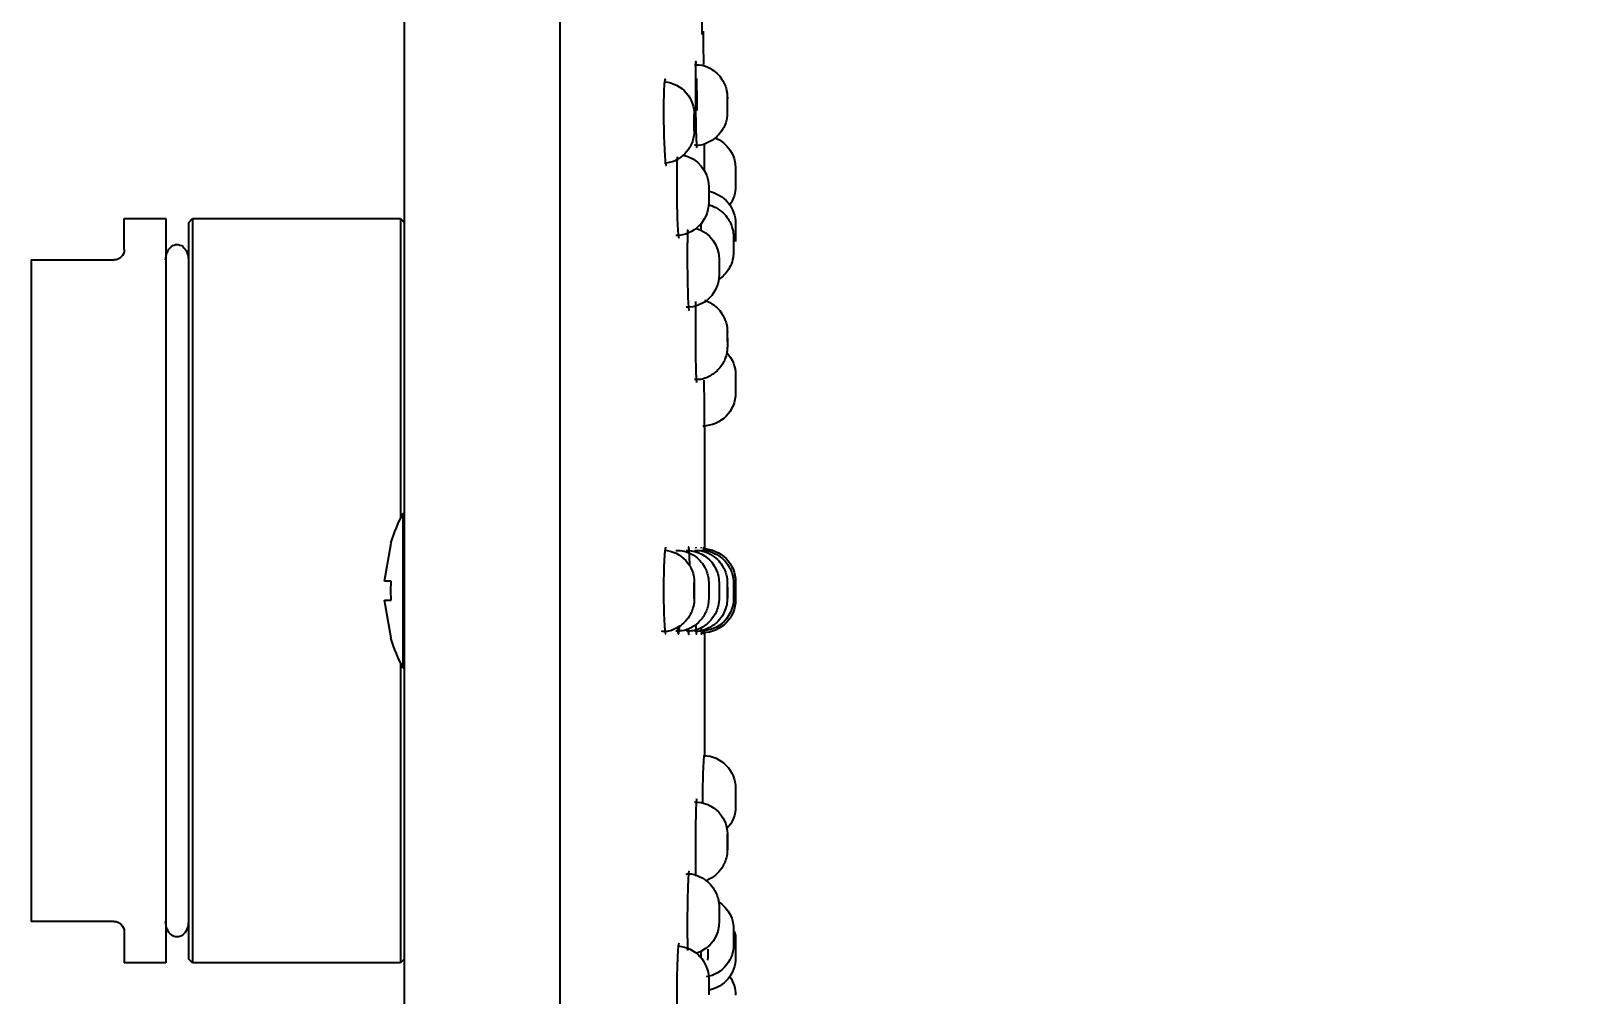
# Model space of a CAD drawing. Header units: centimetres. Extents: x -1797 to 2001, y -8788 to 1856.
# Drawn here: x -197.47 to -189.98, y -7591.07 to -7586.44 of the extents above; entities that cross this region are included whole.
import ezdxf

# ---------------------------------------------------------------- set-up
doc = ezdxf.new("R2010")
doc.units = ezdxf.units.CM
doc.header["$LTSCALE"] = 100
doc.header["$MEASUREMENT"] = 0
doc.header["$PDMODE"] = 35
doc.layers.add('DIM', color=1, linetype='Continuous')
doc.layers.add('ID_Furniture-Fixed_02', color=145, linetype='Continuous')
doc.styles.add('ROMANS', font='romans')
doc.dimstyles.new('AS-17-100', dxfattribs={"dimtxt": 10, "dimasz": 5, "dimexe": 10, "dimexo": 10, "dimgap": 6, "dimtad": 1, "dimtoh": 1, "dimdec": 0, "dimdsep": 46, "dimtxsty": 'ROMANS', "dimblk1": 'ARCHTICK', "dimblk2": 'ARCHTICK', "dimsah": 1, "dimcen": 25, "dimdle": 10, "dimclrd": 1, "dimclre": 1, "dimclrt": 2, "dimadec": 0, "dimazin": 0, "dimtfac": 1, "dimtdec": 0, "dimtofl": 0, "dimtmove": 2, "dimatfit": 3, "dimldrblk": 'ARCHTICK', "dimfxl": 1, "dimtolj": 1, "dimtzin": 0, "dimarcsym": 0})

# ---------------------------------------------------------------- blocks, each defined once
blk = doc.blocks.new('SHOWE')
at = {"layer": 'ID_Furniture-Fixed_02'}
for p, q in [((3682.0883, -5440.6867), (3685.2676, -5440.6867)), ((3682.0883, -5440.6867), (3682.0883, -5441.0841)), ((3685.2676, -5441.0841), (3685.2676, -5440.6867)), ((3682.0386, -5441.1338), (3681.8896, -5441.1338)), ((3681.8896, -5441.1338), (3681.8896, -5441.3325)), ((3685.3172, -5441.1338), (3685.4663, -5441.1338)), ((3685.4663, -5441.3325), (3685.4663, -5441.1338)), ((3681.8896, -5441.3325), (3685.4663, -5441.3325)), ((3681.9095, -5441.4418), (3681.8896, -5441.4617)), ((3681.8896, -5441.4617), (3685.4663, -5441.4617)), ((3681.8896, -5441.4617), (3681.8896, -5442.4605)), ((3681.9095, -5441.4418), (3685.4464, -5441.4418)), ((3685.4663, -5441.4617), (3685.4464, -5441.4418)), ((3685.4663, -5442.4605), (3685.4663, -5441.4617)), ((3683.6322, -5442.3836), (3683.4494, -5442.4159)), ((3683.6322, -5442.4159), (3683.6322, -5442.3836)), ((3683.6779, -5442.4145), (3683.6322, -5442.4159)), ((3683.7236, -5442.4159), (3683.6779, -5442.4145)), ((3683.7236, -5442.3836), (3683.7236, -5442.4159)), ((3683.9065, -5442.4159), (3683.7236, -5442.3836)), ((3694.08, -5442.4803), (3673.2759, -5442.4803)), ((3681.8896, -5442.4605), (3683.3315, -5442.4605)), ((3681.8896, -5442.4605), (3681.9095, -5442.4803)), ((3683.6779, -5442.4737), (3683.3054, -5442.4737)), ((3683.3054, -5442.4737), (3683.3054, -5442.4803)), ((3684.0505, -5442.4737), (3683.6779, -5442.4737)), ((3684.0244, -5442.4605), (3685.4663, -5442.4605)), ((3684.0505, -5442.4803), (3684.0505, -5442.4737)), ((3685.4464, -5442.4803), (3685.4663, -5442.4605)), ((3673.2759, -5443.2255), (3694.08, -5443.2255)), ((3681.7359, -5443.9408), (3681.8142, -5443.9408)), ((3682.8846, -5443.9209), (3683.481, -5443.9209)), ((3683.6603, -5443.9408), (3683.7125, -5443.9408)), ((3683.6613, -5443.9408), (3683.717, -5443.9408)), ((3683.8762, -5443.9209), (3684.4759, -5443.9209)), ((3685.5416, -5443.9408), (3685.62, -5443.9408)), ((3681.3097, -5444.0302), (3681.3633, -5444.0302)), ((3681.9741, -5444.06), (3682.0536, -5444.06)), ((3682.0826, -5443.9905), (3682.1621, -5443.9905)), ((3682.4297, -5444.0302), (3682.4312, -5444.0302)), ((3682.4355, -5444.0302), (3682.4798, -5444.0302)), ((3682.4631, -5444.0303), (3682.5061, -5444.0303)), ((3683.6382, -5443.9905), (3683.7177, -5443.9905)), ((3683.6382, -5444.0302), (3683.7177, -5444.0302)), ((3683.6382, -5444.06), (3683.7177, -5444.06)), ((3683.6615, -5444.0303), (3683.7126, -5444.0303)), ((3683.6617, -5443.9905), (3683.7127, -5443.9905)), ((3683.6625, -5444.0601), (3683.7125, -5444.0601)), ((3684.8467, -5444.0302), (3684.9262, -5444.0302)), ((3684.8629, -5444.0303), (3684.9173, -5444.0303)), ((3685.1938, -5443.9905), (3685.2733, -5443.9905)), ((3685.2097, -5443.9905), (3685.2644, -5443.9905)), ((3685.3125, -5444.0601), (3685.3673, -5444.0601)), ((3681.648, -5444.07), (3681.7338, -5444.07)), ((3681.9142, -5444.07), (3682, -5444.07)), ((3682.6415, -5444.07), (3682.7273, -5444.07)), ((3683.635, -5444.07), (3683.7209, -5444.07)), ((3684.6285, -5444.07), (3684.7144, -5444.07)), ((3685.3558, -5444.07), (3685.4417, -5444.07))]:
    blk.add_line(p, q, dxfattribs=at)
for centre, radius, start, end in [((3682.0386, -5441.0841), 0.0497, 270, 0), ((3685.3172, -5441.0841), 0.0497, 180, 270), ((3683.6779, -5443.1758), 0.7948, 106.73573, 117.95319), ((3683.6779, -5443.1758), 0.7948, 62.04681, 73.27195), ((3681.3888, -5443.7136), 0.1578, 185.53725, 272.09251), ((3683.6382, -5443.7148), 0.1565, 184.15001, 270.91459), ((3681.7381, -5443.7819), 0.159, 191.90526, 269.21205), ((3681.8122, -5443.7818), 0.159, 270.7524, 359.5), ((3682.1608, -5443.8357), 0.1548, 269.46168, 1.06373), ((3683.6393, -5443.8361), 0.1544, 178.78111, 270.69081), ((3685.5437, -5443.7818), 0.159, 184.73154, 269.2476), ((3682.4361, -5294.894), 149.027, 269.443527, 269.505159), ((3682.0839, -5443.8354), 0.1551, 196.31841, 271.48667), ((3682.7273, -5443.911), 0.159, 270, 359.5), ((3683.635, -5443.911), 0.159, 180.5, 270), ((3683.716, -5443.9056), 0.1546, 268.70049, 1.13647), ((3683.7209, -5443.911), 0.159, 270, 359.5), ((3684.68, -5447.2958), 3.3832, 89.65355, 93.56205), ((3684.8492, -5443.8745), 0.1564, 179.32954, 275.01208), ((3685.2721, -5443.8356), 0.1551, 267.1515, 343.75584), ((3681.648, -5443.911), 0.159, 202.00283, 270), ((3681.9142, -5443.911), 0.159, 190.80692, 270), ((3683.678, -5447.2605), 3.348, 93.48254, 93.573), ((3683.678, -5447.2605), 3.348, 86.42682, 86.70033), ((3684.6285, -5443.911), 0.159, 181.82673, 270), ((3685.3043, -5443.9053), 0.155, 212.51109, 273.01105), ((3685.3786, -5443.9028), 0.1577, 265.90807, 350.64157), ((3685.3939, -5442.708), 1.2289, 270.33855, 272.80502), ((3685.4417, -5443.911), 0.159, 270, 349.19308), ((3681.3598, -5431.0563), 12.9739, 269.93899, 270.09271), ((3681.7338, -5443.911), 0.159, 270, 304.56512), ((3682.1307, -5415.3297), 28.6608, 269.97008, 270.05728), ((3682.6415, -5443.911), 0.159, 227.297, 270), ((3684.7144, -5443.911), 0.159, 270, 312.29331), ((3685.622, -5443.911), 0.159, 235.43488, 270), ((3685.3558, -5443.911), 0.159, 255.18179, 270)]:
    blk.add_arc(centre, radius, start, end, dxfattribs=at)
for centre, major_axis, ratio, start_param, end_param in [((3682.0883, -5441.3871), (0.0745, 0), 0.733333, 1.570796, 4.712389), ((3685.2676, -5441.3871), (-0.0745, 0), 0.733333, 1.570796, 4.712389), ((3683.6779, -5443.8713), (-0.0398, 0), 0.000177, 0.211646, 6.283185)]:
    blk.add_ellipse(centre, major_axis=major_axis, ratio=ratio, start_param=start_param, end_param=end_param, dxfattribs=at)
blk.add_ellipse((3681.4282, -5443.8713), major_axis=(0.0398, 0), ratio=0.000171, dxfattribs=at)
for points, knots in [([(3681.226, -5443.7344), (3681.219, -5443.733), (3681.2167, -5443.731), (3681.2283, -5443.7285), (3681.2405, -5443.7275), (3681.2466, -5443.727)], [0.8749193, 0.8749193, 0.8749193, 0.8749193, 0.9372939, 0.9687809, 1, 1, 1, 1]), ([(3681.2466, -5443.727), (3681.2542, -5443.7265), (3681.269, -5443.7256), (3681.2991, -5443.7246), (3681.3341, -5443.724), (3681.3855, -5443.7238), (3681.4554, -5443.7244), (3681.5348, -5443.7268), (3681.5974, -5443.7302), (3681.6241, -5443.7332), (3681.6321, -5443.7349), (3681.6346, -5443.7355), (3681.636, -5443.7361), (3681.6364, -5443.7365), (3681.6365, -5443.7366)], [0, 0, 0, 0, 0.0319815, 0.0627738, 0.0935888, 0.1256275, 0.1879663, 0.2503039, 0.312673, 0.3750749, 0.3829363, 0.3907883, 0.4064706, 0.4095279, 0.4095279, 0.4095279, 0.4095279]), ([(3681.4418, -5443.8713), (3681.4467, -5443.8713), (3681.4546, -5443.8713), (3681.4648, -5443.8713), (3681.4649, -5443.8713), (3681.4685, -5443.8712), (3681.471, -5443.8712), (3681.4783, -5443.8709), (3681.4949, -5443.8693), (3681.5243, -5443.8621), (3681.5617, -5443.8426), (3681.5972, -5443.8075), (3681.6192, -5443.7659), (3681.6224, -5443.7393), (3681.6231, -5443.7288)], [0, 0, 0, 0, 0.0504538, 0.1008884, 0.1527523, 0.1560156, 0.1606696, 0.1795067, 0.2307355, 0.3333953, 0.4890729, 0.6587176, 0.8449096, 0.9508175, 0.9508175, 0.9508175, 0.9508175]), ([(3683.4693, -5443.7338), (3683.4708, -5443.7326), (3683.4795, -5443.7308), (3683.5026, -5443.7285), (3683.5208, -5443.7275), (3683.5299, -5443.727)], [0.8845476, 0.8845476, 0.8845476, 0.8845476, 0.9372939, 0.9687809, 1, 1, 1, 1]), ([(3683.5299, -5443.727), (3683.5402, -5443.7265), (3683.5605, -5443.7256), (3683.5969, -5443.7246), (3683.6362, -5443.724), (3683.6908, -5443.7238), (3683.7596, -5443.7244), (3683.8294, -5443.7268), (3683.8756, -5443.7302), (3683.8869, -5443.733), (3683.8869, -5443.7344)], [0, 0, 0, 0, 0.0319815, 0.0627738, 0.0935888, 0.1256275, 0.1879663, 0.2503039, 0.312673, 0.3750749, 0.3750749, 0.3750749, 0.3750749]), ([(3683.682, -5443.8713), (3683.6873, -5443.8713), (3683.6963, -5443.8713), (3683.7083, -5443.8713), (3683.7144, -5443.8713), (3683.7165, -5443.8713), (3683.7171, -5443.8713), (3683.718, -5443.8712), (3683.7194, -5443.8712), (3683.7255, -5443.8711), (3683.7376, -5443.8702), (3683.7589, -5443.8662), (3683.787, -5443.8562), (3683.8245, -5443.8328), (3683.8578, -5443.7919), (3683.8757, -5443.7457), (3683.8738, -5443.7214), (3683.8731, -5443.7138)], [0, 0, 0, 0, 0.048679, 0.097203, 0.145762, 0.170859, 0.180631, 0.183451, 0.186712, 0.196188, 0.242647, 0.309027, 0.410755, 0.53779, 0.743446, 0.930945, 1, 1, 1, 1]), ([(3681.5929, -5443.7895), (3681.6004, -5443.7891), (3681.615, -5443.7883), (3681.6448, -5443.7875), (3681.6795, -5443.787), (3681.7308, -5443.7868), (3681.8008, -5443.7872), (3681.8801, -5443.7892), (3681.9433, -5443.792), (3681.9705, -5443.7944), (3681.9788, -5443.7958), (3681.9814, -5443.7964), (3681.983, -5443.7969), (3681.9835, -5443.7973), (3681.9836, -5443.7973)], [0, 0, 0, 0, 0.0319616, 0.0627503, 0.0935661, 0.1255954, 0.1880308, 0.2504807, 0.3128343, 0.3752206, 0.3830803, 0.3909305, 0.4066091, 0.4122742, 0.4122742, 0.4122742, 0.4122742]), ([(3681.941, -5443.8397), (3681.9486, -5443.8394), (3681.9634, -5443.8388), (3681.9934, -5443.8382), (3682.0283, -5443.8378), (3682.0797, -5443.8377), (3682.1497, -5443.8381), (3682.2288, -5443.8396), (3682.2916, -5443.8418), (3682.3182, -5443.8437), (3682.3262, -5443.8448), (3682.3288, -5443.8452), (3682.3302, -5443.8456), (3682.3307, -5443.8459), (3682.3307, -5443.846)], [0, 0, 0, 0, 0.0319875, 0.0627928, 0.0935959, 0.1255649, 0.1880565, 0.250576, 0.3129169, 0.3752328, 0.3830813, 0.3909294, 0.4066265, 0.4120967, 0.4120967, 0.4120967, 0.4120967]), ([(3683.4842, -5443.7831), (3683.4842, -5443.7975), (3683.4848, -5443.8257), (3683.5043, -5443.867), (3683.5315, -5443.8993), (3683.5601, -5443.92), (3683.5865, -5443.932), (3683.6083, -5443.9379), (3683.6244, -5443.9401), (3683.634, -5443.9407), (3683.6388, -5443.9408), (3683.6402, -5443.9408), (3683.6404, -5443.9408), (3683.6406, -5443.9408), (3683.6407, -5443.9408), (3683.6412, -5443.9408), (3683.6431, -5443.9408), (3683.6501, -5443.9408), (3683.6573, -5443.9408), (3683.6616, -5443.9408)], [0, 0, 0, 0, 0.136583, 0.311311, 0.454455, 0.575507, 0.675929, 0.754936, 0.811003, 0.843871, 0.857432, 0.858897, 0.859867, 0.861026, 0.863077, 0.868491, 0.906055, 0.952572, 1, 1, 1, 1]), ([(3683.6616, -5443.9408), (3683.6617, -5443.9408), (3683.6653, -5443.9408), (3683.6757, -5443.9408), (3683.6895, -5443.9408), (3683.7022, -5443.9408), (3683.7112, -5443.9408), (3683.7147, -5443.9408), (3683.715, -5443.9408), (3683.7155, -5443.9408), (3683.7158, -5443.9408), (3683.7169, -5443.9408), (3683.7258, -5443.9407), (3683.7422, -5443.939), (3683.7748, -5443.9309), (3683.8129, -5443.9107), (3683.849, -5443.8722), (3683.871, -5443.8272), (3683.8717, -5443.7976), (3683.8717, -5443.7832)], [0, 0, 0, 0, 0.001105, 0.044751, 0.088405, 0.131996, 0.175465, 0.219082, 0.229266, 0.230934, 0.231968, 0.233641, 0.241785, 0.314186, 0.387424, 0.555273, 0.707428, 0.878029, 1, 1, 1, 1]), ([(3683.7127, -5443.9905), (3683.7133, -5443.9905), (3683.7141, -5443.9905), (3683.7147, -5443.9905), (3683.7151, -5443.9905), (3683.7156, -5443.9905), (3683.7168, -5443.9905), (3683.7215, -5443.9904), (3683.7327, -5443.9897), (3683.7541, -5443.9863), (3683.7848, -5443.9759), (3683.8221, -5443.9521), (3683.8548, -5443.9122), (3683.8731, -5443.8676), (3683.8716, -5443.8421), (3683.8709, -5443.8329)], [0, 0, 0, 0, 0.017329, 0.032096, 0.03797, 0.041586, 0.044648, 0.053278, 0.09609, 0.176478, 0.304231, 0.472188, 0.684988, 0.902836, 1, 1, 1, 1]), ([(3683.8568, -5443.7911), (3683.8618, -5443.7914), (3683.8786, -5443.7927), (3683.8873, -5443.7944), (3683.8868, -5443.7958), (3683.8859, -5443.7964), (3683.8826, -5443.7973), (3683.8724, -5443.7988), (3683.8584, -5443.7998), (3683.8494, -5443.8004)], [0.2910466, 0.2910466, 0.2910466, 0.2910466, 0.3128343, 0.3752206, 0.3830803, 0.3909305, 0.4066091, 0.4379106, 0.4738975, 0.4738975, 0.4738975, 0.4738975]), ([(3685.0252, -5443.846), (3685.0252, -5443.8459), (3685.0256, -5443.8456), (3685.0269, -5443.8453), (3685.0294, -5443.8448), (3685.0373, -5443.8437), (3685.0578, -5443.8423), (3685.0946, -5443.8407), (3685.1175, -5443.8401), (3685.1288, -5443.8397)], [0.8393183, 0.8393183, 0.8393183, 0.8393183, 0.8436526, 0.8593372, 0.8671853, 0.8750384, 0.9373716, 0.9687935, 1, 1, 1, 1]), ([(3685.0397, -5443.833), (3685.0392, -5443.837), (3685.0365, -5443.8582), (3685.0497, -5443.8967), (3685.0743, -5443.9356), (3685.1031, -5443.9613), (3685.1308, -5443.977), (3685.155, -5443.9854), (3685.1739, -5443.9891), (3685.1864, -5443.9902), (3685.1931, -5443.9905), (3685.1955, -5443.9905), (3685.1961, -5443.9905), (3685.1964, -5443.9905), (3685.1968, -5443.9905), (3685.197, -5443.9905), (3685.1971, -5443.9905)], [0, 0, 0, 0, 0.044739, 0.269351, 0.447842, 0.597765, 0.723786, 0.825895, 0.902533, 0.952352, 0.977112, 0.981125, 0.983592, 0.986297, 0.990965, 1, 1, 1, 1]), ([(3685.1288, -5443.8397), (3685.1413, -5443.8394), (3685.1656, -5443.8388), (3685.2057, -5443.8382), (3685.2467, -5443.8378), (3685.3007, -5443.8377), (3685.3605, -5443.838), (3685.3951, -5443.8389), (3685.4078, -5443.8394)], [0, 0, 0, 0, 0.0319875, 0.0627928, 0.0935959, 0.1255649, 0.1880565, 0.2409846, 0.2409846, 0.2409846, 0.2409846]), ([(3685.3723, -5443.7973), (3685.3723, -5443.7973), (3685.3727, -5443.797), (3685.3738, -5443.7965), (3685.3761, -5443.796), (3685.3837, -5443.7946), (3685.4039, -5443.7928), (3685.4404, -5443.7907), (3685.4631, -5443.7899), (3685.4745, -5443.7895)], [0.841988, 0.841988, 0.841988, 0.841988, 0.8435815, 0.8592547, 0.8670984, 0.8749483, 0.9373081, 0.9687805, 1, 1, 1, 1]), ([(3685.4745, -5443.7895), (3685.4868, -5443.7891), (3685.5111, -5443.7883), (3685.5511, -5443.7875), (3685.5921, -5443.787), (3685.6462, -5443.7868), (3685.7102, -5443.7872), (3685.7497, -5443.7886), (3685.7648, -5443.7896), (3685.7667, -5443.7897)], [0, 0, 0, 0, 0.0319616, 0.0627503, 0.0935661, 0.1255954, 0.1880308, 0.2504807, 0.2600285, 0.2600285, 0.2600285, 0.2600285]), ([(3680.8482, -5443.9055), (3680.8664, -5443.9057), (3680.8872, -5443.906), (3680.9074, -5443.9064), (3680.9131, -5443.9064), (3680.9215, -5443.9066), (3680.9388, -5443.9069), (3680.9714, -5443.9075), (3681.0026, -5443.9083), (3681.0058, -5443.9087), (3681.0021, -5443.9089)], [0.3323698, 0.3323698, 0.3323698, 0.3323698, 0.3751925, 0.3830527, 0.3869793, 0.390904, 0.4065833, 0.4378863, 0.5003689, 0.5628506, 0.5628506, 0.5628506, 0.5628506]), ([(3681.1446, -5443.8804), (3681.1407, -5443.8801), (3681.1349, -5443.8795), (3681.1331, -5443.8787), (3681.1386, -5443.8782), (3681.1414, -5443.878)], [0.90820287, 0.90820287, 0.90820287, 0.90820287, 0.93730583, 0.96875897, 1, 1, 1, 1]), ([(3681.1414, -5443.878), (3681.1457, -5443.8778), (3681.1542, -5443.8773), (3681.1761, -5443.8769), (3681.2043, -5443.8766), (3681.2491, -5443.8765), (3681.3152, -5443.8768), (3681.3987, -5443.8779), (3681.4734, -5443.8795), (3681.5127, -5443.8808), (3681.5289, -5443.8816), (3681.5348, -5443.8819), (3681.5435, -5443.8825), (3681.5482, -5443.8829), (3681.5499, -5443.8832)], [0, 0, 0, 0, 0.0319254, 0.0627327, 0.0935752, 0.1255871, 0.1880356, 0.2504652, 0.3128194, 0.3752062, 0.3830662, 0.3909167, 0.4065957, 0.437898, 0.437898, 0.437898, 0.437898]), ([(3681.1504, -5443.8727), (3681.1498, -5443.8807), (3681.148, -5443.9046), (3681.1633, -5443.9442), (3681.1891, -5443.9806), (3681.2179, -5444.0044), (3681.2451, -5444.0186), (3681.2685, -5444.026), (3681.2863, -5444.0291), (3681.2979, -5444.0301), (3681.3037, -5444.0302), (3681.3059, -5444.0302), (3681.3063, -5444.0302), (3681.3065, -5444.0302), (3681.3067, -5444.0303), (3681.307, -5444.0303), (3681.3078, -5444.0303), (3681.3104, -5444.0303), (3681.3133, -5444.0303), (3681.3138, -5444.0303)], [0, 0, 0, 0, 0.081975, 0.282355, 0.443578, 0.579563, 0.6934, 0.784741, 0.852019, 0.89426, 0.914033, 0.917049, 0.918515, 0.919769, 0.921656, 0.925699, 0.941362, 0.990969, 1, 1, 1, 1]), ([(3681.3698, -5443.8858), (3681.3427, -5443.8856), (3681.2872, -5443.8849), (3681.2373, -5443.8838), (3681.2157, -5443.8832)], [0.6875933, 0.6875933, 0.6875933, 0.6875933, 0.7499489, 0.8122735, 0.8122735, 0.8122735, 0.8122735]), ([(3681.3808, -5444.0303), (3681.3811, -5444.0302), (3681.3832, -5444.0302), (3681.3897, -5444.03), (3681.4028, -5444.0288), (3681.4249, -5444.0245), (3681.4549, -5444.0128), (3681.4917, -5443.9876), (3681.523, -5443.9461), (3681.5392, -5443.9018), (3681.5369, -5443.8788), (3681.5363, -5443.8727)], [0, 0, 0, 0, 0.004106, 0.029338, 0.074726, 0.166853, 0.30115, 0.465547, 0.702264, 0.932197, 1, 1, 1, 1]), ([(3682.2886, -5443.878), (3682.2962, -5443.8778), (3682.3111, -5443.8773), (3682.3413, -5443.8769), (3682.3762, -5443.8766), (3682.4277, -5443.8765), (3682.4977, -5443.8768), (3682.5766, -5443.8779), (3682.6391, -5443.8795), (3682.6656, -5443.8808), (3682.6735, -5443.8816), (3682.676, -5443.8819), (3682.6775, -5443.8822), (3682.6779, -5443.8825), (3682.6779, -5443.8825)], [0, 0, 0, 0, 0.0319254, 0.0627327, 0.0935752, 0.1255871, 0.1880356, 0.2504652, 0.3128194, 0.3752062, 0.3830662, 0.3909167, 0.4065957, 0.4131137, 0.4131137, 0.4131137, 0.4131137]), ([(3682.5061, -5444.0303), (3682.5061, -5444.0303), (3682.5062, -5444.0303), (3682.5064, -5444.0303), (3682.507, -5444.0302), (3682.5099, -5444.0302), (3682.5191, -5444.0299), (3682.5384, -5444.0276), (3682.5726, -5444.0177), (3682.6132, -5443.9926), (3682.6471, -5443.9496), (3682.6645, -5443.906), (3682.6628, -5443.8811), (3682.6621, -5443.8727)], [0, 0, 0, 0, 0.00099, 0.003823, 0.006552, 0.010825, 0.039617, 0.117678, 0.245005, 0.468292, 0.680612, 0.90708, 1, 1, 1, 1]), ([(3683.5587, -5443.8499), (3683.5486, -5443.8497), (3683.5181, -5443.8489), (3683.4881, -5443.8475), (3683.474, -5443.846), (3683.4704, -5443.8453), (3683.4693, -5443.8448), (3683.469, -5443.8445), (3683.4691, -5443.8443), (3683.4693, -5443.8442)], [0.7220269, 0.7220269, 0.7220269, 0.7220269, 0.7499247, 0.81232, 0.8436526, 0.8593372, 0.8671853, 0.8750384, 0.881842, 0.881842, 0.881842, 0.881842]), ([(3683.4847, -5443.9028), (3683.4842, -5443.9073), (3683.4816, -5443.9287), (3683.4951, -5443.9672), (3683.5198, -5444.0058), (3683.5486, -5444.0313), (3683.5763, -5444.0468), (3683.6004, -5444.0551), (3683.6191, -5444.0587), (3683.6316, -5444.0598), (3683.6381, -5444.06), (3683.6408, -5444.0601), (3683.6413, -5444.0601), (3683.6415, -5444.0601), (3683.6417, -5444.0601), (3683.6418, -5444.0601), (3683.6419, -5444.0601), (3683.642, -5444.0601)], [0, 0, 0, 0, 0.049382, 0.273846, 0.452505, 0.602665, 0.728828, 0.830936, 0.907406, 0.956915, 0.981438, 0.98622, 0.988055, 0.989362, 0.991234, 0.995036, 1, 1, 1, 1]), ([(3683.4853, -5443.8727), (3683.4847, -5443.882), (3683.4833, -5443.9067), (3683.4993, -5443.9467), (3683.5254, -5443.9822), (3683.5542, -5444.0054), (3683.5813, -5444.0192), (3683.6044, -5444.0263), (3683.622, -5444.0292), (3683.633, -5444.0301), (3683.6388, -5444.0302), (3683.6406, -5444.0302), (3683.641, -5444.0303), (3683.6412, -5444.0303), (3683.6414, -5444.0303), (3683.6415, -5444.0303), (3683.6416, -5444.0303)], [0, 0, 0, 0, 0.101613, 0.314684, 0.486751, 0.632013, 0.753433, 0.850524, 0.921574, 0.96565, 0.985754, 0.988458, 0.990263, 0.992447, 0.99641, 1, 1, 1, 1]), ([(3683.7126, -5444.0303), (3683.713, -5444.0303), (3683.7137, -5444.0303), (3683.7142, -5444.0303), (3683.7146, -5444.0303), (3683.715, -5444.0303), (3683.7155, -5444.0302), (3683.718, -5444.0302), (3683.7252, -5444.03), (3683.7379, -5444.0287), (3683.7642, -5444.0235), (3683.7982, -5444.0089), (3683.8356, -5443.9778), (3683.8623, -5443.9349), (3683.8756, -5443.8949), (3683.8724, -5443.875), (3683.872, -5443.8725)], [0, 0, 0, 0, 0.013485, 0.027662, 0.035101, 0.037538, 0.039806, 0.04351, 0.067453, 0.123714, 0.192692, 0.379461, 0.549582, 0.751328, 0.972907, 1, 1, 1, 1]), ([(3683.8429, -5443.8784), (3683.8542, -5443.8788), (3683.8774, -5443.8797), (3683.8875, -5443.8808), (3683.8866, -5443.8816), (3683.8855, -5443.8819), (3683.8841, -5443.8822), (3683.8828, -5443.8823)], [0.2703755, 0.2703755, 0.2703755, 0.2703755, 0.3128194, 0.3752062, 0.3830662, 0.3909167, 0.4056929, 0.4056929, 0.4056929, 0.4056929]), ([(3683.8568, -5443.9047), (3683.8621, -5443.9048), (3683.8791, -5443.9053), (3683.8874, -5443.9059), (3683.8865, -5443.9064), (3683.8861, -5443.9064), (3683.8852, -5443.9066), (3683.8838, -5443.9067), (3683.8824, -5443.9068), (3683.8824, -5443.9068)], [0.2890766, 0.2890766, 0.2890766, 0.2890766, 0.3128044, 0.3751925, 0.3830527, 0.3869793, 0.390904, 0.4065833, 0.4070575, 0.4070575, 0.4070575, 0.4070575]), ([(3683.8626, -5443.8414), (3683.8655, -5443.8415), (3683.8798, -5443.8425), (3683.8874, -5443.8437), (3683.8867, -5443.8448), (3683.886, -5443.8451), (3683.8854, -5443.8452), (3683.8852, -5443.8453)], [0.29872642, 0.29872642, 0.29872642, 0.29872642, 0.31291688, 0.37523277, 0.38308131, 0.39092939, 0.39535051, 0.39535051, 0.39535051, 0.39535051]), ([(3684.678, -5443.8825), (3684.678, -5443.8824), (3684.6785, -5443.8822), (3684.6799, -5443.8819), (3684.6825, -5443.8816), (3684.6905, -5443.8808), (3684.7111, -5443.8798), (3684.7481, -5443.8787), (3684.771, -5443.8782), (3684.7824, -5443.878)], [0.8372131, 0.8372131, 0.8372131, 0.8372131, 0.8435768, 0.8592503, 0.8670942, 0.8749444, 0.9373058, 0.968759, 1, 1, 1, 1]), ([(3684.7824, -5443.878), (3684.7948, -5443.8778), (3684.8192, -5443.8773), (3684.8593, -5443.8769), (3684.9004, -5443.8766), (3684.9543, -5443.8765), (3685.0078, -5443.8767), (3685.039, -5443.8772), (3685.0492, -5443.8775)], [0, 0, 0, 0, 0.0319254, 0.0627327, 0.0935752, 0.1255871, 0.1880356, 0.2255304, 0.2255304, 0.2255304, 0.2255304]), ([(3681.5276, -5443.9181), (3681.5326, -5443.9182), (3681.5562, -5443.9183), (3681.6007, -5443.9185), (3681.6444, -5443.9188), (3681.6617, -5443.9189)], [0.2325935, 0.2325935, 0.2325935, 0.2325935, 0.2504153, 0.3127738, 0.3526964, 0.3526964, 0.3526964, 0.3526964]), ([(3681.8227, -5443.9391), (3681.8256, -5443.9511), (3681.8367, -5443.9772), (3681.859, -5444.0094), (3681.8878, -5444.0336), (3681.9151, -5444.0481), (3681.9387, -5444.0557), (3681.9567, -5444.0589), (3681.9685, -5444.0599), (3681.9745, -5444.06), (3681.9768, -5444.0601), (3681.9773, -5444.0601), (3681.9774, -5444.0601), (3681.9776, -5444.0601), (3681.9778, -5444.0601), (3681.9784, -5444.0601), (3681.9807, -5444.0601), (3681.9838, -5444.0601), (3681.9846, -5444.0601)], [0.1382224, 0.1382224, 0.1382224, 0.1382224, 0.27622, 0.4384181, 0.5751353, 0.6896884, 0.7817936, 0.8499044, 0.8929829, 0.913432, 0.9170796, 0.9184686, 0.9194782, 0.920933, 0.9238864, 0.9338465, 0.9839733, 1, 1, 1, 1]), ([(3682.2812, -5443.92), (3682.2842, -5443.929), (3682.2946, -5443.9515), (3682.3155, -5443.9808), (3682.3442, -5444.0045), (3682.3715, -5444.0187), (3682.3949, -5444.0261), (3682.4126, -5444.0292), (3682.4241, -5444.0301), (3682.43, -5444.0302), (3682.4321, -5444.0302), (3682.4324, -5444.0303), (3682.4326, -5444.0303), (3682.4329, -5444.0303), (3682.4334, -5444.0303), (3682.4345, -5444.0303), (3682.4354, -5444.0303)], [0.1860483, 0.1860483, 0.1860483, 0.1860483, 0.2940397, 0.4611196, 0.6020611, 0.7200275, 0.8146441, 0.8842837, 0.9279475, 0.9483113, 0.9512128, 0.9528478, 0.9544608, 0.9570474, 0.9631654, 1, 1, 1, 1]), ([(3682.6663, -5443.918), (3682.6905, -5443.918), (3682.7427, -5443.9182), (3682.8146, -5443.9186), (3682.8563, -5443.9189), (3682.8721, -5443.9191), (3682.8755, -5443.9191), (3682.8769, -5443.9191), (3682.8791, -5443.9192), (3682.8855, -5443.9193), (3682.8955, -5443.9195), (3682.893, -5443.9196), (3682.8859, -5443.9197)], [0.1948393, 0.1948393, 0.1948393, 0.1948393, 0.2504153, 0.3127738, 0.3751651, 0.3908719, 0.3928337, 0.3947952, 0.3987171, 0.4065575, 0.437862, 0.5003476, 0.5003476, 0.5003476, 0.5003476]), ([(3684.9173, -5444.0303), (3684.9192, -5444.0303), (3684.9221, -5444.0303), (3684.9225, -5444.0303), (3684.9233, -5444.0303), (3684.9236, -5444.0302), (3684.9244, -5444.0302), (3684.9275, -5444.0302), (3684.9346, -5444.0299), (3684.9612, -5444.0272), (3684.999, -5444.0141), (3685.0414, -5443.9811), (3685.0614, -5443.9507), (3685.0708, -5443.93), (3685.0723, -5443.9265)], [0, 0, 0, 0, 0.039191, 0.0658739, 0.068739, 0.0705733, 0.0727186, 0.0788025, 0.1048963, 0.1531985, 0.3801197, 0.5458989, 0.7506064, 0.7922155, 0.7922155, 0.7922155, 0.7922155]), ([(3682.0515, -5444.0601), (3682.052, -5444.06), (3682.054, -5444.06), (3682.0606, -5444.0598), (3682.072, -5444.0587), (3682.0951, -5444.0544), (3682.1266, -5444.0424), (3682.1588, -5444.0191), (3682.1749, -5443.9995), (3682.1811, -5443.9904)], [0, 0, 0, 0, 0.005702, 0.0260983, 0.0783357, 0.1473264, 0.3104464, 0.4877049, 0.6223821, 0.6223821, 0.6223821, 0.6223821])]:
    blk.add_open_spline(points, degree=3, knots=knots, dxfattribs=at)
for points in [[(3681.911, -5443.9033), (3681.9216, -5443.9033), (3681.9328, -5443.9033), (3681.9444, -5443.9033)], [(3683.4731, -5443.8805), (3683.4709, -5443.8807), (3683.4696, -5443.881), (3683.4693, -5443.8812)], [(3683.4733, -5443.9057), (3683.4709, -5443.9058), (3683.4696, -5443.906), (3683.4693, -5443.9062)], [(3685.413, -5443.9033), (3685.4241, -5443.9033), (3685.4347, -5443.9033), (3685.445, -5443.9033)]]:
    blk.add_open_spline(points, degree=3, dxfattribs=at)
blk = doc.blocks.new('_ARCHTICK')
at = {"color": 0, "linetype": 'ByBlock', "const_width": 0.15}
blk.add_lwpolyline([(-0.5, -0.5), (0.5, 0.5)], dxfattribs=at)
blk = doc.blocks.new('*D845')
at = {"layer": 'Defpoints', "color": 0, "transparency": 16777216}
for p in [(-201.5748, -7523.2548), (-301.9758, -7542.3653, 0.0001), (-201.5748, -7587.8583, 0)]:
    blk.add_point(p, dxfattribs=at)
at = {"layer": 'DIM', "color": 1, "lineweight": -2, "transparency": 16777216}
for p, q in [((-301.9758, -7532.3653), (-301.9758, -7513.2548)), ((-201.5748, -7577.8583), (-201.5748, -7513.2548)), ((-311.9758, -7523.2548), (-191.5748, -7523.2548))]:
    blk.add_line(p, q, dxfattribs=at)
at = {"layer": 'DIM', "color": 1, "lineweight": -2, "transparency": 16777216, "xscale": 5, "yscale": 5, "zscale": 5, "rotation": 180}
blk.add_blockref('_ARCHTICK', (-301.9758, -7523.2548), dxfattribs=at)
at = {"layer": 'DIM', "color": 1, "lineweight": -2, "transparency": 16777216, "xscale": 5, "yscale": 5, "zscale": 5}
blk.add_blockref('_ARCHTICK', (-201.5748, -7523.2548), dxfattribs=at)
at = {"layer": 'DIM', "color": 2, "transparency": 16777216, "insert": (-251.7753, -7512.2548), "char_height": 10, "attachment_point": 5, "style": 'ROMANS'}
blk.add_mtext('\\A1;100', dxfattribs=at)
blk = doc.blocks.new('*D846')
at = {"layer": 'Defpoints', "color": 0, "transparency": 16777216}
for p in [(-81.8175, -7523.2548), (-81.8175, -7542.3653, 0), (-201.5748, -7587.8583, 0)]:
    blk.add_point(p, dxfattribs=at)
at = {"layer": 'DIM', "color": 1, "lineweight": -2, "transparency": 16777216}
for p, q in [((-201.5748, -7577.8583), (-201.5748, -7513.2548)), ((-81.8175, -7532.3653), (-81.8175, -7513.2548)), ((-211.5748, -7523.2548), (-71.8175, -7523.2548))]:
    blk.add_line(p, q, dxfattribs=at)
at = {"layer": 'DIM', "color": 1, "lineweight": -2, "transparency": 16777216, "xscale": 5, "yscale": 5, "zscale": 5, "rotation": 180}
blk.add_blockref('_ARCHTICK', (-201.5748, -7523.2548), dxfattribs=at)
at = {"layer": 'DIM', "color": 1, "lineweight": -2, "transparency": 16777216, "xscale": 5, "yscale": 5, "zscale": 5}
blk.add_blockref('_ARCHTICK', (-81.8175, -7523.2548), dxfattribs=at)
at = {"layer": 'DIM', "color": 2, "transparency": 16777216, "insert": (-141.6962, -7512.2548), "char_height": 10, "attachment_point": 5, "style": 'ROMANS'}
blk.add_mtext('\\A1;120', dxfattribs=at)

msp = doc.modelspace()

# ---------------------------------------------------------------- block references
at = {"layer": 'DIM', "xscale": -1, "rotation": 90}
msp.add_blockref('SHOWE', (-5638.1587, -3905.452), dxfattribs=at)

# ---------------------------------------------------------------- dimensions: what is measured, and where the dimension line sits
at = {"layer": 'DIM'}
for base, p1, p2, picture, middle in [((-201.5748, -7523.2548, 0), (-301.9758, -7542.3653, 0.0001), (-201.5748, -7587.8583), '*D845', (-251.7753, -7512.2548, 0)), ((-81.8175, -7523.2548, 0), (-201.5748, -7587.8583), (-81.8175, -7542.3653), '*D846', (-141.6962, -7512.2548, 0))]:
    dim = msp.add_linear_dim(base=base, p1=p1, p2=p2, angle=180, dimstyle='AS-17-100', dxfattribs=at)
    dim.commit()
    dim.dimension.update_dxf_attribs({"geometry": picture, "text_midpoint": middle})

doc.saveas('drawing.dxf')
